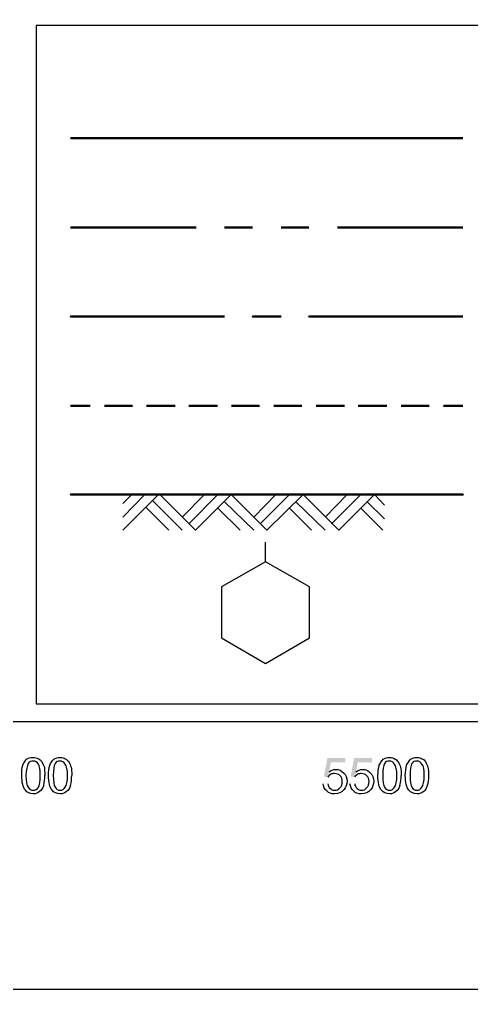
# Model space of a CAD drawing. Header units: feet. Extents: x -88.4 to -52.7, y -30 to -2.4.
# Drawn here: x -57.986 to -56.718, y -12.463 to -9.742 of the extents above; entities that cross this region are included whole.
import ezdxf

# ---------------------------------------------------------------- set-up
doc = ezdxf.new("R2010")
doc.units = ezdxf.units.FT
doc.header["$LTSCALE"] = 0.3
doc.header["$MEASUREMENT"] = 0
doc.layers.add('PDF_Geometry', color=7, linetype='Continuous')
doc.layers.add('PDF_Solid Fills', color=7, linetype='Continuous')

msp = doc.modelspace()

# ---------------------------------------------------------------- hatches: boundary and pattern name
at = {"layer": 'PDF_Solid Fills', "transparency": 33554559}
h = msp.add_hatch(color=256, dxfattribs=at)
h.paths.add_polyline_path([(-57.1338, -11.8856), (-57.1205, -11.8856)], flags=0)
h.paths.add_polyline_path([(-57.1205, -11.8673), (-57.1321, -11.8656), (-57.1221, -11.8138), (-57.0721, -11.8138), (-57.0721, -11.8255), (-57.1121, -11.8255), (-57.1171, -11.8523)], flags=0)
h = msp.add_hatch(color=256, dxfattribs=at)
h.paths.add_polyline_path([(-57.0588, -11.8856), (-57.0455, -11.8856)], flags=0)
h.paths.add_polyline_path([(-57.0455, -11.8673), (-57.0571, -11.8656), (-57.0471, -11.8138), (-56.997, -11.8138), (-56.997, -11.8255), (-57.037, -11.8255), (-57.042, -11.8523)], flags=0)

# ---------------------------------------------------------------- linework, layer by layer
at = {"layer": 'PDF_Geometry', "lineweight": 25}
for points in [[(-68.9998, -12.4632), (-68.9998, -2.4479), (-53.4855, -2.4479), (-53.4855, -12.4632)], [(-54.9868, -2.6983), (-54.9868, -11.7121), (-67.9989, -11.7121), (-67.9989, -2.6983)], [(-57.9396, -9.7591), (-57.9396, -11.662), (-55.0369, -11.662), (-55.0369, -9.7591)], [(-57.4191, -11.3331), (-57.4191, -11.4767), (-57.2957, -11.5484), (-57.1722, -11.4767), (-57.1722, -11.3331), (-57.2957, -11.263)]]:
    msp.add_lwpolyline(points, close=True, dxfattribs=at)
at = {"layer": 'PDF_Geometry', "lineweight": 50}
for points in [[(-57.8429, -10.0746), (-56.7418, -10.0746)], [(-57.8429, -10.3249), (-57.4908, -10.3249)], [(-57.4108, -10.3249), (-57.3323, -10.3249)], [(-57.2522, -10.3249), (-57.1739, -10.3249)], [(-57.0938, -10.3249), (-56.7418, -10.3249)], [(-57.8429, -10.8257), (-57.7878, -10.8257)], [(-57.7477, -10.8257), (-57.6693, -10.8257)], [(-57.6293, -10.8257), (-57.5492, -10.8257)], [(-57.5109, -10.8257), (-57.4308, -10.8257)], [(-57.3908, -10.8257), (-57.3123, -10.8257)], [(-57.2723, -10.8257), (-57.1939, -10.8257)], [(-57.1538, -10.8257), (-57.0738, -10.8257)], [(-57.0354, -10.8257), (-56.9554, -10.8257)], [(-56.9152, -10.8257), (-56.8369, -10.8257)], [(-56.7968, -10.8257), (-56.7418, -10.8257)]]:
    msp.add_lwpolyline(points, dxfattribs=at)
for points in [[(-57.4108, -10.5753), (-57.8429, -10.5753)], [(-57.2522, -10.5753), (-57.3323, -10.5753)], [(-56.7418, -10.5753), (-57.1739, -10.5753)], [(-56.7418, -11.0744), (-57.8429, -11.0744), (-56.7418, -11.0744), (-57.8429, -11.0744)]]:
    msp.add_lwpolyline(points, close=True, dxfattribs=at)
at = {"layer": 'PDF_Geometry', "lineweight": 25}
for points in [[(-57.671, -11.0744), (-57.696, -11.0995)], [(-57.6343, -11.0744), (-57.696, -11.1378)], [(-57.5959, -11.0744), (-57.696, -11.1746)], [(-57.5925, -11.0744), (-57.4925, -11.1746), (-57.3924, -11.0744), (-57.2923, -11.1746), (-57.1906, -11.0744), (-57.0905, -11.1746), (-56.9904, -11.0744), (-56.962, -11.1045)], [(-57.4674, -11.0744), (-57.5292, -11.1378)], [(-57.4291, -11.0744), (-57.5109, -11.1562)], [(-57.2672, -11.0744), (-57.329, -11.1378)], [(-57.2289, -11.0744), (-57.3107, -11.1562)], [(-57.0671, -11.0744), (-57.1288, -11.1378)], [(-57.0287, -11.0744), (-57.1105, -11.1562)], [(-57.6126, -11.0911), (-57.5292, -11.1746)], [(-57.4108, -11.0945), (-57.329, -11.1746)], [(-57.2106, -11.0945), (-57.1288, -11.1746)], [(-57.0104, -11.0945), (-56.962, -11.1428)], [(-57.631, -11.1111), (-57.5675, -11.1746)], [(-57.4291, -11.1128), (-57.3673, -11.1746)], [(-57.2289, -11.1128), (-57.1672, -11.1746)], [(-57.0287, -11.1128), (-56.967, -11.1746)], [(-57.2957, -11.263), (-57.2957, -11.2079)]]:
    msp.add_lwpolyline(points, dxfattribs=at)
for points in [[(-57.918, -11.8906, 0.059811), (-57.9146, -11.8623)], [(-57.8429, -11.8906, 0.059811), (-57.8395, -11.8623)], [(-56.9187, -11.8906, 0.059811), (-56.9154, -11.8623)]]:
    msp.add_lwpolyline(points, format="xyb", dxfattribs=at)
for points in [[(-57.9796, -11.8623), (-57.9796, -11.8506), (-57.9796, -11.8423), (-57.9763, -11.8338)], [(-57.9763, -11.8338), (-57.9746, -11.8272), (-57.9696, -11.8222), (-57.9663, -11.8172)], [(-57.9613, -11.8288), (-57.9646, -11.8355), (-57.968, -11.8473), (-57.968, -11.8623)], [(-57.9663, -11.8172), (-57.9613, -11.8138), (-57.9546, -11.8122), (-57.948, -11.8122)], [(-57.948, -11.8222), (-57.953, -11.8222), (-57.958, -11.8238), (-57.9613, -11.8288)], [(-57.948, -11.8122), (-57.9413, -11.8122), (-57.938, -11.8122), (-57.933, -11.8155)], [(-57.933, -11.8305), (-57.9363, -11.8255), (-57.9413, -11.8222), (-57.948, -11.8222)], [(-57.933, -11.8155), (-57.9296, -11.8172), (-57.9263, -11.8205), (-57.923, -11.8238)], [(-57.928, -11.8623), (-57.928, -11.8473), (-57.9296, -11.8355), (-57.933, -11.8305)], [(-57.923, -11.8238), (-57.9213, -11.8288), (-57.918, -11.8338), (-57.9163, -11.8389)], [(-57.9163, -11.8389), (-57.9163, -11.8456), (-57.9146, -11.8523), (-57.9146, -11.8623)], [(-57.9045, -11.8623), (-57.9045, -11.8506), (-57.9029, -11.8423), (-57.9012, -11.8338)], [(-57.9012, -11.8338), (-57.8979, -11.8272), (-57.8945, -11.8222), (-57.8895, -11.8172)], [(-57.8862, -11.8288), (-57.8895, -11.8355), (-57.8912, -11.8473), (-57.8912, -11.8623)], [(-57.8895, -11.8172), (-57.8845, -11.8138), (-57.8795, -11.8122), (-57.8712, -11.8122)], [(-57.8729, -11.8222), (-57.8779, -11.8222), (-57.8829, -11.8238), (-57.8862, -11.8288)], [(-57.8579, -11.8305), (-57.8612, -11.8255), (-57.8662, -11.8222), (-57.8729, -11.8222)], [(-57.8712, -11.8122), (-57.8662, -11.8122), (-57.8612, -11.8122), (-57.8579, -11.8155)], [(-57.8579, -11.8155), (-57.8545, -11.8172), (-57.8512, -11.8205), (-57.8479, -11.8238)], [(-57.8512, -11.8623), (-57.8512, -11.8473), (-57.8545, -11.8355), (-57.8579, -11.8305)], [(-57.8479, -11.8238), (-57.8445, -11.8288), (-57.8429, -11.8338), (-57.8412, -11.8389)], [(-57.8412, -11.8389), (-57.8395, -11.8456), (-57.8395, -11.8523), (-57.8395, -11.8623)], [(-56.9804, -11.8623), (-56.9804, -11.8506), (-56.9787, -11.8423), (-56.977, -11.8338)], [(-56.977, -11.8338), (-56.9737, -11.8272), (-56.9704, -11.8222), (-56.9654, -11.8172)], [(-56.962, -11.8288), (-56.9654, -11.8355), (-56.967, -11.8473), (-56.967, -11.8623)], [(-56.9654, -11.8172), (-56.9604, -11.8138), (-56.9554, -11.8122), (-56.947, -11.8122)], [(-56.9487, -11.8222), (-56.9537, -11.8222), (-56.9587, -11.8238), (-56.962, -11.8288)], [(-56.9337, -11.8305), (-56.937, -11.8255), (-56.942, -11.8222), (-56.9487, -11.8222)], [(-56.947, -11.8122), (-56.942, -11.8122), (-56.937, -11.8122), (-56.9337, -11.8155)], [(-56.9337, -11.8155), (-56.9304, -11.8172), (-56.927, -11.8205), (-56.9237, -11.8238)], [(-56.927, -11.8623), (-56.927, -11.8473), (-56.9304, -11.8355), (-56.9337, -11.8305)], [(-56.9237, -11.8238), (-56.9204, -11.8288), (-56.9187, -11.8338), (-56.917, -11.8389)], [(-56.917, -11.8389), (-56.9154, -11.8456), (-56.9154, -11.8523), (-56.9154, -11.8623)], [(-56.9036, -11.8623), (-56.9036, -11.8506), (-56.9019, -11.8423), (-56.9003, -11.8338)], [(-56.9003, -11.8338), (-56.8969, -11.8272), (-56.8936, -11.8222), (-56.8886, -11.8172)], [(-56.8853, -11.8288), (-56.8886, -11.8355), (-56.8903, -11.8473), (-56.8903, -11.8623)], [(-56.8886, -11.8172), (-56.8836, -11.8138), (-56.8786, -11.8122), (-56.8703, -11.8122)], [(-56.8703, -11.8222), (-56.8769, -11.8222), (-56.8803, -11.8238), (-56.8853, -11.8288)], [(-56.8703, -11.8122), (-56.8653, -11.8122), (-56.8603, -11.8122), (-56.8569, -11.8155)], [(-56.8569, -11.8305), (-56.8603, -11.8255), (-56.8653, -11.8222), (-56.8703, -11.8222)], [(-56.8569, -11.8155), (-56.8519, -11.8172), (-56.8486, -11.8205), (-56.8469, -11.8238)], [(-56.8503, -11.8623), (-56.8503, -11.8473), (-56.8519, -11.8355), (-56.8569, -11.8305)], [(-56.8469, -11.8238), (-56.8436, -11.8288), (-56.8419, -11.8338), (-56.8403, -11.8389)], [(-56.8403, -11.8389), (-56.8386, -11.8456), (-56.8386, -11.8523), (-56.8386, -11.8623)], [(-57.9696, -11.9039), (-57.9763, -11.8956), (-57.9796, -11.8823), (-57.9796, -11.8623)], [(-57.968, -11.8623), (-57.968, -11.8789), (-57.9663, -11.8906), (-57.9613, -11.8956)], [(-57.933, -11.8956), (-57.9296, -11.8906), (-57.928, -11.8789), (-57.928, -11.8623)], [(-57.8945, -11.9039), (-57.9012, -11.8956), (-57.9045, -11.8823), (-57.9045, -11.8623)], [(-57.8912, -11.8623), (-57.8912, -11.8789), (-57.8895, -11.8906), (-57.8862, -11.8956)], [(-57.8579, -11.8956), (-57.8545, -11.8906), (-57.8512, -11.8789), (-57.8512, -11.8623)], [(-57.1121, -11.8589), (-57.1155, -11.8606), (-57.1188, -11.8639), (-57.1205, -11.8673)], [(-57.1171, -11.8523), (-57.1121, -11.8489), (-57.1055, -11.8456), (-57.0988, -11.8456)], [(-57.1021, -11.8573), (-57.1055, -11.8573), (-57.1105, -11.8573), (-57.1121, -11.8589)], [(-57.0871, -11.8623), (-57.0905, -11.8589), (-57.0955, -11.8573), (-57.1021, -11.8573)], [(-57.0988, -11.8456), (-57.0905, -11.8456), (-57.0821, -11.8489), (-57.0771, -11.8556)], [(-57.0805, -11.8789), (-57.0805, -11.8723), (-57.0821, -11.8673), (-57.0871, -11.8623)], [(-57.0771, -11.8556), (-57.0705, -11.8606), (-57.0671, -11.8689), (-57.0671, -11.8789)], [(-57.037, -11.8589), (-57.0404, -11.8606), (-57.0438, -11.8639), (-57.0455, -11.8673)], [(-57.042, -11.8523), (-57.037, -11.8489), (-57.0304, -11.8456), (-57.0237, -11.8456)], [(-57.027, -11.8573), (-57.0304, -11.8573), (-57.0337, -11.8573), (-57.037, -11.8589)], [(-57.012, -11.8623), (-57.0154, -11.8589), (-57.0204, -11.8573), (-57.027, -11.8573)], [(-57.0237, -11.8456), (-57.0154, -11.8456), (-57.007, -11.8489), (-57.002, -11.8556)], [(-57.0054, -11.8789), (-57.0054, -11.8723), (-57.007, -11.8673), (-57.012, -11.8623)], [(-57.002, -11.8556), (-56.9954, -11.8606), (-56.992, -11.8689), (-56.992, -11.8789)], [(-56.9704, -11.9039), (-56.977, -11.8956), (-56.9804, -11.8823), (-56.9804, -11.8623)], [(-56.967, -11.8623), (-56.967, -11.8789), (-56.9654, -11.8906), (-56.962, -11.8956)], [(-56.9337, -11.8956), (-56.9304, -11.8906), (-56.927, -11.8789), (-56.927, -11.8623)], [(-56.8936, -11.9039), (-56.9003, -11.8956), (-56.9036, -11.8823), (-56.9036, -11.8623)], [(-56.8903, -11.8623), (-56.8903, -11.8789), (-56.8886, -11.8906), (-56.8853, -11.8956)], [(-56.8569, -11.8956), (-56.8536, -11.8906), (-56.8503, -11.8789), (-56.8503, -11.8623)], [(-56.8386, -11.8623), (-56.8386, -11.8739), (-56.8386, -11.8839), (-56.8419, -11.8906)], [(-57.918, -11.8906), (-57.9213, -11.8989), (-57.9246, -11.9039), (-57.9296, -11.9074)], [(-57.8429, -11.8906), (-57.8445, -11.8989), (-57.8495, -11.9039), (-57.8545, -11.9074)], [(-57.1238, -11.9057), (-57.1305, -11.9006), (-57.1338, -11.8939), (-57.1338, -11.8856)], [(-57.1205, -11.8856), (-57.1205, -11.8906), (-57.1188, -11.8956), (-57.1138, -11.8989)], [(-57.0871, -11.8973), (-57.0821, -11.8923), (-57.0805, -11.8873), (-57.0805, -11.8789)], [(-57.0671, -11.8789), (-57.0671, -11.8873), (-57.0705, -11.8956), (-57.0755, -11.9023)], [(-57.0488, -11.9057), (-57.0538, -11.9006), (-57.0571, -11.8939), (-57.0588, -11.8856)], [(-57.0455, -11.8856), (-57.0455, -11.8906), (-57.042, -11.8956), (-57.0387, -11.8989)], [(-57.012, -11.8973), (-57.007, -11.8923), (-57.0054, -11.8873), (-57.0054, -11.8789)], [(-56.992, -11.8789), (-56.992, -11.8873), (-56.9954, -11.8956), (-57.0004, -11.9023)], [(-56.9187, -11.8906), (-56.9204, -11.8989), (-56.9254, -11.9039), (-56.9304, -11.9074)], [(-56.8419, -11.8906), (-56.8436, -11.8989), (-56.8486, -11.9039), (-56.8519, -11.9074)], [(-57.948, -11.9141), (-57.9563, -11.9141), (-57.9646, -11.9107), (-57.9696, -11.9039)], [(-57.9613, -11.8956), (-57.958, -11.9006), (-57.953, -11.9039), (-57.948, -11.9039)], [(-57.948, -11.9039), (-57.9413, -11.9039), (-57.9363, -11.9006), (-57.933, -11.8956)], [(-57.9296, -11.9074), (-57.9346, -11.9124), (-57.9396, -11.9141), (-57.948, -11.9141)], [(-57.8712, -11.9141), (-57.8812, -11.9141), (-57.8895, -11.9107), (-57.8945, -11.9039)], [(-57.8862, -11.8956), (-57.8829, -11.9006), (-57.8779, -11.9039), (-57.8712, -11.9039)], [(-57.8712, -11.9039), (-57.8662, -11.9039), (-57.8612, -11.9006), (-57.8579, -11.8956)], [(-57.8545, -11.9074), (-57.8579, -11.9124), (-57.8645, -11.9141), (-57.8712, -11.9141)], [(-57.1021, -11.9141), (-57.1105, -11.9141), (-57.1188, -11.9124), (-57.1238, -11.9057)], [(-57.1138, -11.8989), (-57.1105, -11.9023), (-57.1071, -11.9039), (-57.1021, -11.9039)], [(-57.1021, -11.9039), (-57.0955, -11.9039), (-57.0905, -11.9023), (-57.0871, -11.8973)], [(-57.0755, -11.9023), (-57.0821, -11.9107), (-57.0905, -11.9141), (-57.1021, -11.9141)], [(-57.027, -11.9141), (-57.0354, -11.9141), (-57.0438, -11.9124), (-57.0488, -11.9057)], [(-57.0387, -11.8989), (-57.0354, -11.9023), (-57.032, -11.9039), (-57.027, -11.9039)], [(-57.027, -11.9039), (-57.0204, -11.9039), (-57.0154, -11.9023), (-57.012, -11.8973)], [(-57.0004, -11.9023), (-57.007, -11.9107), (-57.0154, -11.9141), (-57.027, -11.9141)], [(-56.947, -11.9141), (-56.957, -11.9141), (-56.9654, -11.9107), (-56.9704, -11.9039)], [(-56.962, -11.8956), (-56.9587, -11.9006), (-56.9537, -11.9039), (-56.947, -11.9039)], [(-56.947, -11.9039), (-56.942, -11.9039), (-56.937, -11.9006), (-56.9337, -11.8956)], [(-56.9304, -11.9074), (-56.9337, -11.9124), (-56.9404, -11.9141), (-56.947, -11.9141)], [(-56.8703, -11.9141), (-56.8803, -11.9141), (-56.8886, -11.9107), (-56.8936, -11.9039)], [(-56.8853, -11.8956), (-56.8819, -11.9006), (-56.8769, -11.9039), (-56.8703, -11.9039)], [(-56.8703, -11.9039), (-56.8653, -11.9039), (-56.8603, -11.9006), (-56.8569, -11.8956)], [(-56.8519, -11.9074), (-56.8569, -11.9124), (-56.8636, -11.9141), (-56.8703, -11.9141)]]:
    msp.add_open_spline(points, degree=3, dxfattribs=at)

doc.saveas('drawing.dxf')
